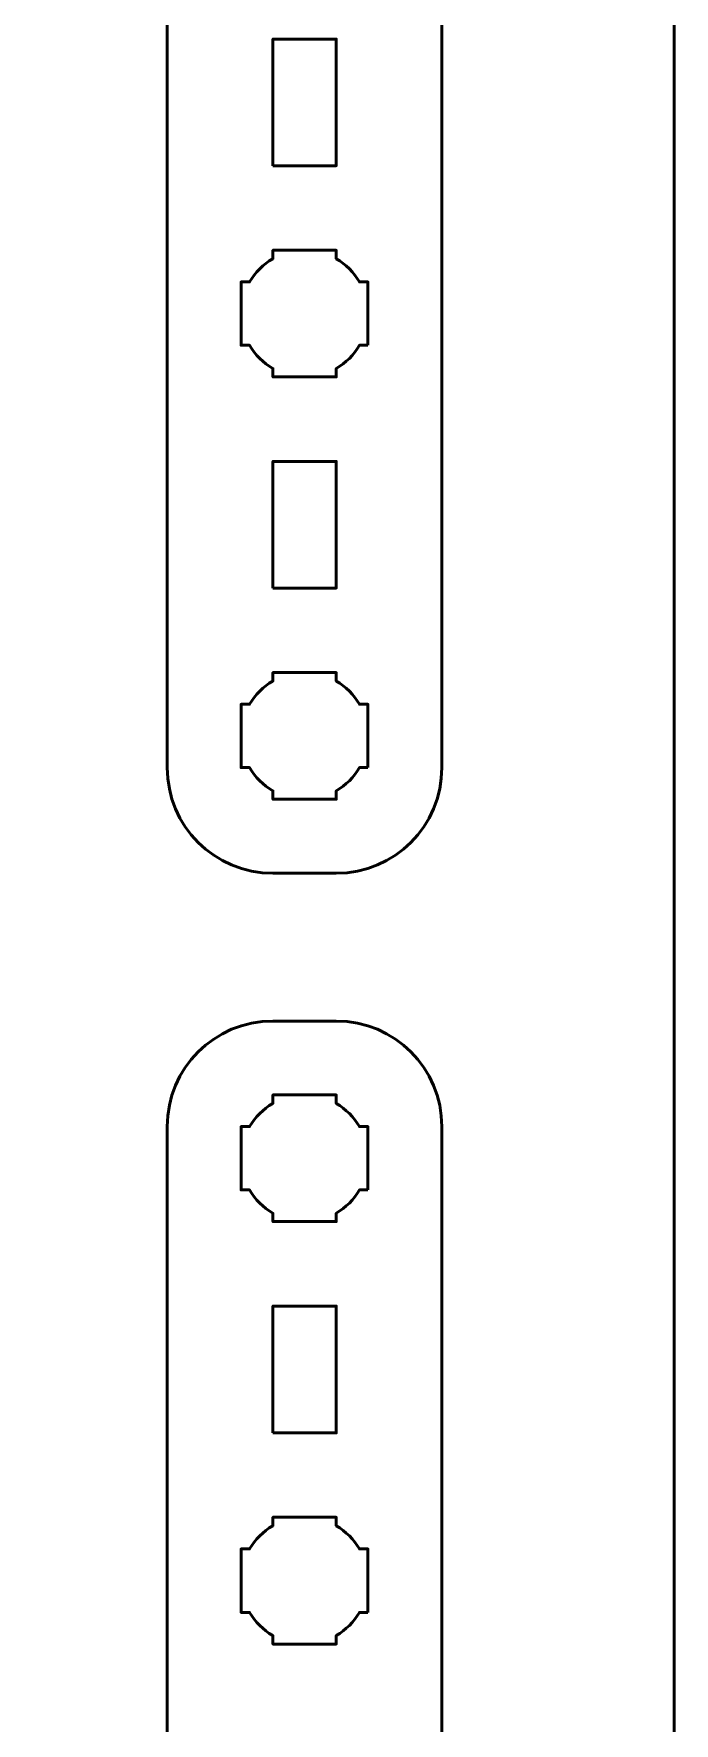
# Model space of a CAD drawing. Header units: centimetres. Extents: x -21 to 0, y -29.7 to 0.
# Drawn here: x -3.03 to 0, y -15.77 to -7.78 of the extents above; entities that cross this region are included whole.
import ezdxf

# ---------------------------------------------------------------- set-up
doc = ezdxf.new("R2010")
doc.units = ezdxf.units.CM
doc.header["$MEASUREMENT"] = 0
doc.layers.add('Layer 1', color=7, linetype='Continuous')

msp = doc.modelspace()

# ---------------------------------------------------------------- linework, layer by layer
at = {"layer": 'Layer 1', "color": 22, "lineweight": 53}
msp.add_open_spline([(-21.00003, -29.19995), (-21.00003, -29.19995), (-21.00003, -0.49992), (-21.00003, -0.49992), (-21.00003, -0.49992), (-21.00003, -0.22295), (-20.77694, 0.00004), (-20.49994, 0.00004), (-20.49994, 0.00004), (-20.49994, 0.00004), (-0.50008, 0.00004), (-0.50008, 0.00004), (-0.50008, 0.00004), (-0.22294, 0.00004), (0.00002, -0.22295), (0.00002, -0.49992), (0.00002, -0.49992), (0.00002, -0.49992), (0.00002, -29.19995), (0.00002, -29.19995), (0.00002, -29.19995), (0.00002, -29.47695), (-0.22294, -29.70004), (-0.50008, -29.70004), (-0.50008, -29.70004), (-0.50008, -29.70004), (-20.49994, -29.70004), (-20.49994, -29.70004), (-20.49994, -29.70004), (-20.77694, -29.70004), (-21.00003, -29.47695), (-21.00003, -29.19995)], degree=3, knots=[0, 0, 0, 0, 0.125, 0.125, 0.125, 0.125, 0.25, 0.25, 0.25, 0.25, 0.375, 0.375, 0.375, 0.375, 0.5, 0.5, 0.5, 0.5, 0.625, 0.625, 0.625, 0.625, 0.75, 0.75, 0.75, 0.75, 0.875, 0.875, 0.875, 0.875, 1, 1, 1, 1], dxfattribs=at)
at = {"layer": 'Layer 1', "color": 114, "lineweight": 53}
for points in [[(-2.40003, -11.24992), (-2.40003, -11.24992), (-2.40003, -0.94994), (-2.40003, -0.94994), (-2.40003, -0.94994), (-2.40003, -0.67294), (-2.17694, -0.44998), (-1.89994, -0.44998), (-1.89994, -0.44998), (-1.89994, -0.44998), (-1.59993, -0.44998), (-1.59993, -0.44998), (-1.59993, -0.44998), (-1.32297, -0.44998), (-1.10001, -0.67294), (-1.10001, -0.94994), (-1.10001, -0.94994), (-1.10001, -0.94994), (-1.10001, -11.24992), (-1.10001, -11.24992), (-1.10001, -11.24992), (-1.10001, -11.52692), (-1.32297, -11.75002), (-1.59993, -11.75002), (-1.59993, -11.75002), (-1.59993, -11.75002), (-1.89994, -11.75002), (-1.89994, -11.75002), (-1.89994, -11.75002), (-2.17694, -11.75002), (-2.40003, -11.52692), (-2.40003, -11.24992)], [(-2.40003, -23.24992), (-2.40003, -23.24992), (-2.40003, -12.94994), (-2.40003, -12.94994), (-2.40003, -12.94994), (-2.40003, -12.67294), (-2.17694, -12.44998), (-1.89994, -12.44998), (-1.89994, -12.44998), (-1.89994, -12.44998), (-1.59993, -12.44998), (-1.59993, -12.44998), (-1.59993, -12.44998), (-1.32297, -12.44998), (-1.10001, -12.67294), (-1.10001, -12.94994), (-1.10001, -12.94994), (-1.10001, -12.94994), (-1.10001, -23.24992), (-1.10001, -23.24992), (-1.10001, -23.24992), (-1.10001, -23.52692), (-1.32297, -23.75002), (-1.59993, -23.75002), (-1.59993, -23.75002), (-1.59993, -23.75002), (-1.89994, -23.75002), (-1.89994, -23.75002), (-1.89994, -23.75002), (-2.17694, -23.75002), (-2.40003, -23.52692), (-2.40003, -23.24992)]]:
    msp.add_open_spline(points, degree=3, knots=[0, 0, 0, 0, 0.125, 0.125, 0.125, 0.125, 0.25, 0.25, 0.25, 0.25, 0.375, 0.375, 0.375, 0.375, 0.5, 0.5, 0.5, 0.5, 0.625, 0.625, 0.625, 0.625, 0.75, 0.75, 0.75, 0.75, 0.875, 0.875, 0.875, 0.875, 1, 1, 1, 1], dxfattribs=at)
at = {"layer": 'Layer 1', "lineweight": 53}
for points, knots in [([(-1.89994, -8.40001), (-1.89994, -8.40001), (-1.89994, -7.8), (-1.89994, -7.8), (-1.89994, -7.8), (-1.89994, -7.8), (-1.59993, -7.8), (-1.59993, -7.8), (-1.59993, -7.8), (-1.59993, -7.8), (-1.59993, -8.40001), (-1.59993, -8.40001), (-1.59993, -8.40001), (-1.59993, -8.40001), (-1.89994, -8.40001), (-1.89994, -8.40001)], [0, 0, 0, 0, 0.25, 0.25, 0.25, 0.25, 0.5, 0.5, 0.5, 0.5, 0.75, 0.75, 0.75, 0.75, 1, 1, 1, 1]), ([(-1.45, -9.24999), (-1.45, -9.24999), (-1.49011, -9.24999), (-1.49011, -9.24999), (-1.49011, -9.24999), (-1.51643, -9.29546), (-1.55446, -9.33349), (-1.59993, -9.35981), (-1.59993, -9.35981), (-1.59993, -9.35981), (-1.59993, -9.39992), (-1.59993, -9.39992), (-1.59993, -9.39992), (-1.59993, -9.39992), (-1.75001, -9.39992), (-1.75001, -9.39992), (-1.75001, -9.39992), (-1.75001, -9.39992), (-1.89994, -9.39992), (-1.89994, -9.39992), (-1.89994, -9.39992), (-1.89994, -9.39992), (-1.89994, -9.35981), (-1.89994, -9.35981), (-1.89994, -9.35981), (-1.94555, -9.33349), (-1.98347, -9.29546), (-2.00979, -9.24999), (-2.00979, -9.24999), (-2.00979, -9.24999), (-2.05001, -9.24999), (-2.05001, -9.24999), (-2.05001, -9.24999), (-2.05001, -9.24999), (-2.05001, -9.09992), (-2.05001, -9.09992), (-2.05001, -9.09992), (-2.05001, -9.09992), (-2.05001, -8.94999), (-2.05001, -8.94999), (-2.05001, -8.94999), (-2.05001, -8.94999), (-2.00979, -8.94999), (-2.00979, -8.94999), (-2.00979, -8.94999), (-1.98347, -8.90451), (-1.94555, -8.86648), (-1.89994, -8.84017), (-1.89994, -8.84017), (-1.89994, -8.84017), (-1.89994, -8.79991), (-1.89994, -8.79991), (-1.89994, -8.79991), (-1.89994, -8.79991), (-1.75001, -8.79991), (-1.75001, -8.79991), (-1.75001, -8.79991), (-1.75001, -8.79991), (-1.59993, -8.79991), (-1.59993, -8.79991), (-1.59993, -8.79991), (-1.59993, -8.79991), (-1.59993, -8.84017), (-1.59993, -8.84017), (-1.59993, -8.84017), (-1.55446, -8.86648), (-1.51643, -8.90451), (-1.49011, -8.94999), (-1.49011, -8.94999), (-1.49011, -8.94999), (-1.45, -8.94999), (-1.45, -8.94999), (-1.45, -8.94999), (-1.45, -8.94999), (-1.45, -9.09992), (-1.45, -9.09992), (-1.45, -9.09992), (-1.45, -9.09992), (-1.45, -9.24999), (-1.45, -9.24999)], [0, 0, 0, 0, 0.05, 0.05, 0.05, 0.05, 0.1, 0.1, 0.1, 0.1, 0.15, 0.15, 0.15, 0.15, 0.2, 0.2, 0.2, 0.2, 0.25, 0.25, 0.25, 0.25, 0.3, 0.3, 0.3, 0.3, 0.35, 0.35, 0.35, 0.35, 0.4, 0.4, 0.4, 0.4, 0.45, 0.45, 0.45, 0.45, 0.5, 0.5, 0.5, 0.5, 0.55, 0.55, 0.55, 0.55, 0.6, 0.6, 0.6, 0.6, 0.65, 0.65, 0.65, 0.65, 0.7, 0.7, 0.7, 0.7, 0.75, 0.75, 0.75, 0.75, 0.8, 0.8, 0.8, 0.8, 0.85, 0.85, 0.85, 0.85, 0.9, 0.9, 0.9, 0.9, 0.95, 0.95, 0.95, 0.95, 1, 1, 1, 1]), ([(-1.89994, -10.39997), (-1.89994, -10.39997), (-1.89994, -9.79997), (-1.89994, -9.79997), (-1.89994, -9.79997), (-1.89994, -9.79997), (-1.59993, -9.79997), (-1.59993, -9.79997), (-1.59993, -9.79997), (-1.59993, -9.79997), (-1.59993, -10.39997), (-1.59993, -10.39997), (-1.59993, -10.39997), (-1.59993, -10.39997), (-1.89994, -10.39997), (-1.89994, -10.39997)], [0, 0, 0, 0, 0.25, 0.25, 0.25, 0.25, 0.5, 0.5, 0.5, 0.5, 0.75, 0.75, 0.75, 0.75, 1, 1, 1, 1]), ([(-1.45, -11.24992), (-1.45, -11.24992), (-1.49011, -11.24992), (-1.49011, -11.24992), (-1.49011, -11.24992), (-1.51643, -11.29553), (-1.55446, -11.33346), (-1.59993, -11.35978), (-1.59993, -11.35978), (-1.59993, -11.35978), (-1.59993, -11.39999), (-1.59993, -11.39999), (-1.59993, -11.39999), (-1.59993, -11.39999), (-1.75001, -11.39999), (-1.75001, -11.39999), (-1.75001, -11.39999), (-1.75001, -11.39999), (-1.89994, -11.39999), (-1.89994, -11.39999), (-1.89994, -11.39999), (-1.89994, -11.39999), (-1.89994, -11.35978), (-1.89994, -11.35978), (-1.89994, -11.35978), (-1.94555, -11.33346), (-1.98347, -11.29553), (-2.00979, -11.24992), (-2.00979, -11.24992), (-2.00979, -11.24992), (-2.05001, -11.24992), (-2.05001, -11.24992), (-2.05001, -11.24992), (-2.05001, -11.24992), (-2.05001, -11.09999), (-2.05001, -11.09999), (-2.05001, -11.09999), (-2.05001, -11.09999), (-2.05001, -10.94992), (-2.05001, -10.94992), (-2.05001, -10.94992), (-2.05001, -10.94992), (-2.00979, -10.94992), (-2.00979, -10.94992), (-2.00979, -10.94992), (-1.98347, -10.90445), (-1.94555, -10.86642), (-1.89994, -10.8401), (-1.89994, -10.8401), (-1.89994, -10.8401), (-1.89994, -10.79999), (-1.89994, -10.79999), (-1.89994, -10.79999), (-1.89994, -10.79999), (-1.75001, -10.79999), (-1.75001, -10.79999), (-1.75001, -10.79999), (-1.75001, -10.79999), (-1.59993, -10.79999), (-1.59993, -10.79999), (-1.59993, -10.79999), (-1.59993, -10.79999), (-1.59993, -10.8401), (-1.59993, -10.8401), (-1.59993, -10.8401), (-1.55446, -10.86642), (-1.51643, -10.90445), (-1.49011, -10.94992), (-1.49011, -10.94992), (-1.49011, -10.94992), (-1.45, -10.94992), (-1.45, -10.94992), (-1.45, -10.94992), (-1.45, -10.94992), (-1.45, -11.09999), (-1.45, -11.09999), (-1.45, -11.09999), (-1.45, -11.09999), (-1.45, -11.24992), (-1.45, -11.24992)], [0, 0, 0, 0, 0.05, 0.05, 0.05, 0.05, 0.1, 0.1, 0.1, 0.1, 0.15, 0.15, 0.15, 0.15, 0.2, 0.2, 0.2, 0.2, 0.25, 0.25, 0.25, 0.25, 0.3, 0.3, 0.3, 0.3, 0.35, 0.35, 0.35, 0.35, 0.4, 0.4, 0.4, 0.4, 0.45, 0.45, 0.45, 0.45, 0.5, 0.5, 0.5, 0.5, 0.55, 0.55, 0.55, 0.55, 0.6, 0.6, 0.6, 0.6, 0.65, 0.65, 0.65, 0.65, 0.7, 0.7, 0.7, 0.7, 0.75, 0.75, 0.75, 0.75, 0.8, 0.8, 0.8, 0.8, 0.85, 0.85, 0.85, 0.85, 0.9, 0.9, 0.9, 0.9, 0.95, 0.95, 0.95, 0.95, 1, 1, 1, 1]), ([(-1.45, -13.25005), (-1.45, -13.25005), (-1.49011, -13.25005), (-1.49011, -13.25005), (-1.49011, -13.25005), (-1.51643, -13.29552), (-1.55446, -13.33344), (-1.59993, -13.3599), (-1.59993, -13.3599), (-1.59993, -13.3599), (-1.59993, -13.39998), (-1.59993, -13.39998), (-1.59993, -13.39998), (-1.59993, -13.39998), (-1.75001, -13.39998), (-1.75001, -13.39998), (-1.75001, -13.39998), (-1.75001, -13.39998), (-1.89994, -13.39998), (-1.89994, -13.39998), (-1.89994, -13.39998), (-1.89994, -13.39998), (-1.89994, -13.3599), (-1.89994, -13.3599), (-1.89994, -13.3599), (-1.94555, -13.33344), (-1.98347, -13.29552), (-2.00979, -13.25005), (-2.00979, -13.25005), (-2.00979, -13.25005), (-2.05001, -13.25005), (-2.05001, -13.25005), (-2.05001, -13.25005), (-2.05001, -13.25005), (-2.05001, -13.09997), (-2.05001, -13.09997), (-2.05001, -13.09997), (-2.05001, -13.09997), (-2.05001, -12.95004), (-2.05001, -12.95004), (-2.05001, -12.95004), (-2.05001, -12.95004), (-2.00979, -12.95004), (-2.00979, -12.95004), (-2.00979, -12.95004), (-1.98347, -12.90447), (-1.94555, -12.86654), (-1.89994, -12.84008), (-1.89994, -12.84008), (-1.89994, -12.84008), (-1.89994, -12.80001), (-1.89994, -12.80001), (-1.89994, -12.80001), (-1.89994, -12.80001), (-1.75001, -12.80001), (-1.75001, -12.80001), (-1.75001, -12.80001), (-1.75001, -12.80001), (-1.59993, -12.80001), (-1.59993, -12.80001), (-1.59993, -12.80001), (-1.59993, -12.80001), (-1.59993, -12.84008), (-1.59993, -12.84008), (-1.59993, -12.84008), (-1.55446, -12.86654), (-1.51643, -12.90447), (-1.49011, -12.95004), (-1.49011, -12.95004), (-1.49011, -12.95004), (-1.45, -12.95004), (-1.45, -12.95004), (-1.45, -12.95004), (-1.45, -12.95004), (-1.45, -13.09997), (-1.45, -13.09997), (-1.45, -13.09997), (-1.45, -13.09997), (-1.45, -13.25005), (-1.45, -13.25005)], [0, 0, 0, 0, 0.05, 0.05, 0.05, 0.05, 0.1, 0.1, 0.1, 0.1, 0.15, 0.15, 0.15, 0.15, 0.2, 0.2, 0.2, 0.2, 0.25, 0.25, 0.25, 0.25, 0.3, 0.3, 0.3, 0.3, 0.35, 0.35, 0.35, 0.35, 0.4, 0.4, 0.4, 0.4, 0.45, 0.45, 0.45, 0.45, 0.5, 0.5, 0.5, 0.5, 0.55, 0.55, 0.55, 0.55, 0.6, 0.6, 0.6, 0.6, 0.65, 0.65, 0.65, 0.65, 0.7, 0.7, 0.7, 0.7, 0.75, 0.75, 0.75, 0.75, 0.8, 0.8, 0.8, 0.8, 0.85, 0.85, 0.85, 0.85, 0.9, 0.9, 0.9, 0.9, 0.95, 0.95, 0.95, 0.95, 1, 1, 1, 1]), ([(-1.89994, -14.40003), (-1.89994, -14.40003), (-1.89994, -13.80003), (-1.89994, -13.80003), (-1.89994, -13.80003), (-1.89994, -13.80003), (-1.59993, -13.80003), (-1.59993, -13.80003), (-1.59993, -13.80003), (-1.59993, -13.80003), (-1.59993, -14.40003), (-1.59993, -14.40003), (-1.59993, -14.40003), (-1.59993, -14.40003), (-1.89994, -14.40003), (-1.89994, -14.40003)], [0, 0, 0, 0, 0.25, 0.25, 0.25, 0.25, 0.5, 0.5, 0.5, 0.5, 0.75, 0.75, 0.75, 0.75, 1, 1, 1, 1]), ([(-1.45, -15.25001), (-1.45, -15.25001), (-1.49011, -15.25001), (-1.49011, -15.25001), (-1.49011, -15.25001), (-1.51643, -15.29549), (-1.55446, -15.33352), (-1.59993, -15.35983), (-1.59993, -15.35983), (-1.59993, -15.35983), (-1.59993, -15.39994), (-1.59993, -15.39994), (-1.59993, -15.39994), (-1.59993, -15.39994), (-1.75001, -15.39994), (-1.75001, -15.39994), (-1.75001, -15.39994), (-1.75001, -15.39994), (-1.89994, -15.39994), (-1.89994, -15.39994), (-1.89994, -15.39994), (-1.89994, -15.39994), (-1.89994, -15.35983), (-1.89994, -15.35983), (-1.89994, -15.35983), (-1.94555, -15.33352), (-1.98347, -15.29549), (-2.00979, -15.25001), (-2.00979, -15.25001), (-2.00979, -15.25001), (-2.05001, -15.25001), (-2.05001, -15.25001), (-2.05001, -15.25001), (-2.05001, -15.25001), (-2.05001, -15.09994), (-2.05001, -15.09994), (-2.05001, -15.09994), (-2.05001, -15.09994), (-2.05001, -14.95001), (-2.05001, -14.95001), (-2.05001, -14.95001), (-2.05001, -14.95001), (-2.00979, -14.95001), (-2.00979, -14.95001), (-2.00979, -14.95001), (-1.98347, -14.9044), (-1.94555, -14.86651), (-1.89994, -14.84019), (-1.89994, -14.84019), (-1.89994, -14.84019), (-1.89994, -14.79994), (-1.89994, -14.79994), (-1.89994, -14.79994), (-1.89994, -14.79994), (-1.75001, -14.79994), (-1.75001, -14.79994), (-1.75001, -14.79994), (-1.75001, -14.79994), (-1.59993, -14.79994), (-1.59993, -14.79994), (-1.59993, -14.79994), (-1.59993, -14.79994), (-1.59993, -14.84019), (-1.59993, -14.84019), (-1.59993, -14.84019), (-1.55446, -14.86651), (-1.51643, -14.9044), (-1.49011, -14.95001), (-1.49011, -14.95001), (-1.49011, -14.95001), (-1.45, -14.95001), (-1.45, -14.95001), (-1.45, -14.95001), (-1.45, -14.95001), (-1.45, -15.09994), (-1.45, -15.09994), (-1.45, -15.09994), (-1.45, -15.09994), (-1.45, -15.25001), (-1.45, -15.25001)], [0, 0, 0, 0, 0.05, 0.05, 0.05, 0.05, 0.1, 0.1, 0.1, 0.1, 0.15, 0.15, 0.15, 0.15, 0.2, 0.2, 0.2, 0.2, 0.25, 0.25, 0.25, 0.25, 0.3, 0.3, 0.3, 0.3, 0.35, 0.35, 0.35, 0.35, 0.4, 0.4, 0.4, 0.4, 0.45, 0.45, 0.45, 0.45, 0.5, 0.5, 0.5, 0.5, 0.55, 0.55, 0.55, 0.55, 0.6, 0.6, 0.6, 0.6, 0.65, 0.65, 0.65, 0.65, 0.7, 0.7, 0.7, 0.7, 0.75, 0.75, 0.75, 0.75, 0.8, 0.8, 0.8, 0.8, 0.85, 0.85, 0.85, 0.85, 0.9, 0.9, 0.9, 0.9, 0.95, 0.95, 0.95, 0.95, 1, 1, 1, 1])]:
    msp.add_open_spline(points, degree=3, knots=knots, dxfattribs=at)

doc.saveas('drawing.dxf')
